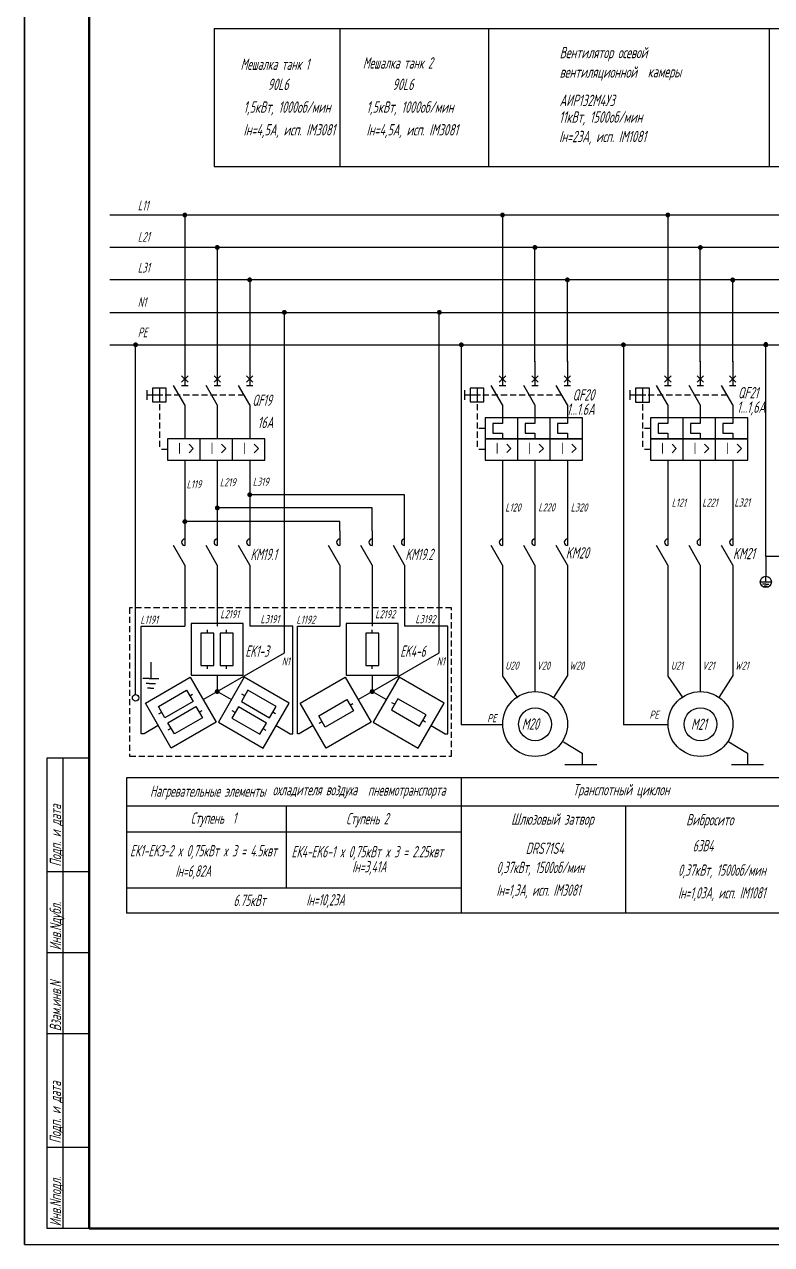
# Model space of a CAD drawing. Header units: millimetres. Extents: x 14016 to 19364, y 4274 to 5404.
# Drawn here: x 15216 to 15446.4, y 4273.6 to 4649.5 of the extents above; entities that cross this region are included whole.
import ezdxf

# ---------------------------------------------------------------- set-up
doc = ezdxf.new("R2010")
doc.units = ezdxf.units.MM
doc.header["$LTSCALE"] = 15
doc.linetypes.add('HIDDEN2', pattern=[0.1875, 0.125, -0.0625])
doc.linetypes.add('K5LT_BASIC', pattern=[0])
doc.layers.add('0.35 TEXT', color=7, linetype='Continuous', lineweight=35)
doc.layers.add('LWT 0.6', color=7, linetype='Continuous', lineweight=50)
doc.layers.add('ШТРИХОВАЯ 2', color=7, linetype='HIDDEN2')
doc.styles.add('33', font='gost.shx', dxfattribs={"width": 0.7, "oblique": 15, "height": 3.5})
doc.styles.add('34', font='gost.shx', dxfattribs={"width": 0.8, "oblique": 15, "height": 3.5})

# ---------------------------------------------------------------- blocks, each defined once
blk = doc.blocks.new('Контактор 3 ф')
at = {"linetype": 'K5LT_BASIC'}
for p, q in [((0, 0), (0, -4.5)), ((10, 0), (10, -4.5)), ((20, 0), (20, -4.5)), ((0, -10.5), (-3.46, -4.5)), ((10, -10.5), (6.54, -4.5)), ((20, -10.5), (16.54, -4.5)), ((0, -10.5), (0, -15)), ((10, -10.5), (10, -15)), ((20, -10.5), (20, -15))]:
    blk.add_line(p, q, dxfattribs=at)
for centre in [(0, -3.5), (10, -3.5), (20, -3.5)]:
    blk.add_arc(centre, 1, 90, 270, dxfattribs=at)
blk = doc.blocks.new('QF+KK')
for p, q in [((0, 0), (0, -7.5)), ((10, 0), (10, -7.5)), ((20, 0), (20, -7.5)), ((0, -13.5), (-3.46, -7.5)), ((-1, -6.54), (1, -4.54)), ((-1, -4.54), (1, -6.54)), ((-1, -7.5), (1, -7.5)), ((10, -13.5), (6.54, -7.5)), ((9, -6.54), (11, -4.54)), ((9, -4.54), (11, -6.54)), ((9, -7.5), (11, -7.5)), ((20, -13.5), (16.54, -7.5)), ((19, -6.54), (21, -4.54)), ((19, -4.54), (21, -6.54)), ((19, -7.5), (21, -7.5)), ((-11.63, -11.98), (-11.63, -9.02)), ((-9.6, -10.5), (-11.63, -10.5)), ((-6.78, -10.5), (-9.95, -10.5)), ((-7.83, -8.38), (-7.83, -12.62)), ((0, -13.5), (0, -18)), ((10, -13.5), (10, -18)), ((20, -13.5), (20, -18)), ((0, -18), (0, -19.25)), ((4.62, -17.5), (4.62, -24)), ((10, -18), (10, -19.25)), ((14.62, -17.5), (14.62, -24)), ((20, -18), (20, -19.25)), ((0, -19.25), (-3, -19.25)), ((-3, -19.25), (-3, -22.25)), ((-3, -22.25), (0, -22.25)), ((0, -22.25), (0, -24)), ((10, -19.25), (7, -19.25)), ((7, -19.25), (7, -22.25)), ((7, -22.25), (10, -22.25)), ((10, -22.25), (10, -24)), ((20, -19.25), (17, -19.25)), ((17, -19.25), (17, -22.25)), ((17, -22.25), (20, -22.25)), ((20, -22.25), (20, -24)), ((1.29, -25.61), (2.6, -26.93)), ((4.62, -24), (4.62, -30.5)), ((11.31, -25.61), (12.63, -26.93)), ((14.62, -24), (14.62, -30.5)), ((21.37, -25.61), (22.68, -26.93)), ((2.6, -26.93), (1.29, -28.24)), ((12.63, -26.93), (11.31, -28.24)), ((22.68, -26.93), (21.37, -28.24)), ((0, -30.5), (0, -38)), ((10, -30.5), (10, -38)), ((20, -30.5), (20, -38))]:
    blk.add_line(p, q)
for points in [[(-9.95, -12.62), (-5.71, -12.62), (-5.71, -8.38), (-9.95, -8.38)], [(-5.38, -24), (24.62, -24), (24.62, -17.5), (-5.38, -17.5)], [(-5.38, -30.5), (24.62, -30.5), (24.62, -24), (-5.38, -24)]]:
    blk.add_lwpolyline(points, close=True)
at = {"layer": 'ШТРИХОВАЯ 2'}
for p, q in [((18.27, -10.5), (-7.83, -10.5)), ((-7.83, -10.5), (-7.83, -27.25)), ((-5.38, -20.75), (-7.83, -20.75)), ((-5.38, -27.25), (-7.83, -27.25))]:
    blk.add_line(p, q, dxfattribs=at)
at = {"layer": '0.35 TEXT', "style": '34', "width": 0.75}
for p in [(-2, -28.65), (8.03, -28.65), (18.08, -28.65)]:
    blk.add_text('I ', height=3.5, dxfattribs=at).set_placement(p)
blk = doc.blocks.new('UZIEMIENIE')
for p, q in [((0, 0), (4.85, 0)), ((2.43, 0), (2.43, 2.43)), ((2.43, -0.92), (1.05, -0.92)), ((2.43, -1.78), (1.64, -1.78)), ((2.43, -0.92), (3.8, -0.92)), ((2.43, -1.78), (3.21, -1.78))]:
    blk.add_line(p, q)
blk.add_circle((2.43, 0), 2.43)

msp = doc.modelspace()

# ---------------------------------------------------------------- linework, layer by layer
for p, q in [((15216, 4570.56, -0.02), (15216, 4867.56, -0.02)), ((15216, 4867.56, -0.02), (15216, 4273.56, -0.02)), ((15216, 4570.56, -0.02), (15216, 4867.56, -0.02)), ((15216, 4867.56, -0.02), (15216, 4273.56, -0.02)), ((15274.54, 4648.25, -0.02), (15274.54, 4605.73, -0.02)), ((15274.54, 4648.25, -0.02), (16440.32, 4648.25, -0.02)), ((15313.28, 4648.25, -0.02), (15313.28, 4605.73, -0.02)), ((15359.11, 4648.25, -0.02), (15359.11, 4605.73, -0.02)), ((15445.69, 4648.25, -0.02), (15445.69, 4605.73, -0.02)), ((15274.54, 4605.73, -0.02), (16440.32, 4605.73, -0.02)), ((16345.44, 4590.81, -0.02), (15242.36, 4590.81, -0.02)), ((15265.48, 4590.82, -0.02), (15265.48, 4538.32, -0.02)), ((16455.42, 4590.81, -0.02), (15302.16, 4590.81, -0.02)), ((15414.43, 4590.54, -0.02), (15414.43, 4545.81, -0.02)), ((16345.44, 4580.81, -0.02), (15242.36, 4580.81, -0.02)), ((15275.48, 4580.82, -0.02), (15275.48, 4538.32, -0.02)), ((16455.42, 4580.81, -0.02), (15302.16, 4580.81, -0.02)), ((15424.43, 4545.62, -0.02), (15424.43, 4580.62, -0.02)), ((15216, 4273.56, -0.02), (15216, 4570.56, -0.02)), ((16345.44, 4570.81, -0.02), (15242.36, 4570.81, -0.02)), ((15285.48, 4570.82, -0.02), (15285.48, 4538.32, -0.02)), ((16455.42, 4570.81, -0.02), (15302.16, 4570.81, -0.02)), ((15434.43, 4545.62, -0.02), (15434.43, 4570.62, -0.02)), ((15242.36, 4560.81, -0.02), (16345.44, 4560.81, -0.02)), ((15296.18, 4455.93, -0.02), (15296.18, 4560.99, -0.02)), ((15302.16, 4560.81, -0.02), (16455.42, 4560.81, -0.02)), ((15343.95, 4455.93, -0.02), (15343.95, 4560.99, -0.02)), ((15242.36, 4550.81, -0.02), (16343.19, 4550.81, -0.02)), ((15250.31, 4443.02, -0.02), (15250.31, 4550.99, -0.02)), ((15312.99, 4550.81, -0.02), (16455.42, 4550.81, -0.02)), ((15444.64, 4485.62, -0.02), (15444.64, 4551.19, -0.02)), ((15265.48, 4532.32, -0.02), (15262.02, 4538.32, -0.02)), ((15264.48, 4539.27, -0.02), (15266.48, 4541.27, -0.02)), ((15264.48, 4541.27, -0.02), (15266.48, 4539.27, -0.02)), ((15264.48, 4538.32, -0.02), (15266.48, 4538.32, -0.02)), ((15275.48, 4532.32, -0.02), (15272.02, 4538.32, -0.02)), ((15274.48, 4539.27, -0.02), (15276.48, 4541.27, -0.02)), ((15274.48, 4541.27, -0.02), (15276.48, 4539.27, -0.02)), ((15274.48, 4538.32, -0.02), (15276.48, 4538.32, -0.02)), ((15285.48, 4532.32, -0.02), (15282.02, 4538.32, -0.02)), ((15284.48, 4539.27, -0.02), (15286.48, 4541.27, -0.02)), ((15284.48, 4541.27, -0.02), (15286.48, 4539.27, -0.02)), ((15284.48, 4538.32, -0.02), (15286.48, 4538.32, -0.02)), ((15253.85, 4533.83, -0.02), (15253.85, 4536.8, -0.02)), ((15255.89, 4535.32, -0.02), (15253.85, 4535.32, -0.02)), ((15258.71, 4535.32, -0.02), (15255.53, 4535.32, -0.02)), ((15257.65, 4537.43, -0.02), (15257.65, 4533.2, -0.02)), ((15265.48, 4532.32, -0.02), (15265.48, 4521.82, -0.02)), ((15275.48, 4532.32, -0.02), (15275.48, 4521.82, -0.02)), ((15285.48, 4532.32, -0.02), (15285.48, 4521.82, -0.02)), ((15266.77, 4520.2, -0.02), (15268.08, 4518.89, -0.02)), ((15270.11, 4521.82, -0.02), (15270.11, 4515.32, -0.02)), ((15276.79, 4520.2, -0.02), (15278.11, 4518.89, -0.02)), ((15280.11, 4521.82, -0.02), (15280.11, 4515.32, -0.02)), ((15286.85, 4520.2, -0.02), (15288.16, 4518.89, -0.02)), ((15268.08, 4518.89, -0.02), (15266.77, 4517.57, -0.02)), ((15278.11, 4518.89, -0.02), (15276.79, 4517.57, -0.02)), ((15288.16, 4518.89, -0.02), (15286.85, 4517.57, -0.02)), ((15265.48, 4515.32, -0.02), (15265.48, 4492.91, -0.02)), ((15275.48, 4515.32, -0.02), (15275.48, 4492.91, -0.02)), ((15285.48, 4515.32, -0.02), (15285.48, 4488.96, -0.02)), ((15333.25, 4504.62, -0.02), (15285.48, 4504.62, -0.02)), ((15333.25, 4488.96, -0.02), (15333.25, 4504.62, -0.02)), ((15363.44, 4507.82, -0.02), (15363.44, 4493.46, -0.02)), ((15373.44, 4507.82, -0.02), (15373.44, 4493.46, -0.02)), ((15383.44, 4507.82, -0.02), (15383.44, 4493.46, -0.02)), ((15414.43, 4507.81, -0.02), (15414.43, 4493.46, -0.02)), ((15424.43, 4507.81, -0.02), (15424.43, 4493.46, -0.02)), ((15434.43, 4507.81, -0.02), (15434.43, 4493.46, -0.02)), ((15323.25, 4500.54, -0.02), (15275.48, 4500.54, -0.02)), ((15323.25, 4493.46, -0.02), (15323.25, 4500.54, -0.02)), ((15313.25, 4496.34, -0.02), (15265.48, 4496.34, -0.02)), ((15313.25, 4493.46, -0.02), (15313.25, 4496.34, -0.02)), ((15450.88, 4485.62, -0.02), (15444.64, 4485.62, -0.02)), ((15363.44, 4478.46, -0.02), (15363.44, 4471.96, -0.02)), ((15373.44, 4478.46, -0.02), (15373.44, 4471.96, -0.02)), ((15383.44, 4478.49, -0.02), (15383.44, 4471.96, -0.02)), ((15414.43, 4478.46, -0.02), (15414.43, 4448.69, -0.02)), ((15424.43, 4478.46, -0.02), (15424.43, 4443.79, -0.02)), ((15434.43, 4478.49, -0.02), (15434.43, 4448.96, -0.02)), ((15363.44, 4471.96, -0.02), (15363.44, 4448.69, -0.02)), ((15373.44, 4471.96, -0.02), (15373.44, 4443.79, -0.02)), ((15383.44, 4471.96, -0.02), (15383.44, 4448.96, -0.02)), ((15252.05, 4430.98, -0.02), (15252.05, 4464.07, -0.02)), ((15252.05, 4464.07, -0.02), (15265.48, 4464.07, -0.02)), ((15283.48, 4464.98, -0.02), (15267.48, 4464.98, -0.02)), ((15267.48, 4464.98, -0.02), (15267.48, 4448.98, -0.02)), ((15272.46, 4461.98, -0.02), (15272.46, 4462.98, -0.02)), ((15275.48, 4464.98, -0.02), (15275.48, 4464.07, -0.02)), ((15278.34, 4461.98, -0.02), (15278.34, 4462.98, -0.02)), ((15283.48, 4448.98, -0.02), (15283.48, 4464.98, -0.02)), ((15298.73, 4464.07, -0.02), (15285.48, 4464.07, -0.02)), ((15298.73, 4430.98, -0.02), (15298.73, 4464.07, -0.02)), ((15300.17, 4430.98, -0.02), (15300.17, 4464.07, -0.02)), ((15300.17, 4464.07, -0.02), (15313.25, 4464.07, -0.02)), ((15331.25, 4464.98, -0.02), (15315.25, 4464.98, -0.02)), ((15315.25, 4464.98, -0.02), (15315.25, 4448.98, -0.02)), ((15323.25, 4464.98, -0.02), (15323.25, 4464.07, -0.02)), ((15323.25, 4461.98, -0.02), (15323.25, 4462.98, -0.02)), ((15331.25, 4448.98, -0.02), (15331.25, 4464.98, -0.02)), ((15346.56, 4464.07, -0.02), (15333.25, 4464.07, -0.02)), ((15346.56, 4430.98, -0.02), (15346.56, 4464.07, -0.02)), ((15274.46, 4461.98, -0.02), (15270.46, 4461.98, -0.02)), ((15270.46, 4461.98, -0.02), (15270.46, 4451.98, -0.02)), ((15274.46, 4451.98, -0.02), (15274.46, 4461.98, -0.02)), ((15280.34, 4461.98, -0.02), (15276.34, 4461.98, -0.02)), ((15276.34, 4461.98, -0.02), (15276.34, 4451.98, -0.02)), ((15280.34, 4451.98, -0.02), (15280.34, 4461.98, -0.02)), ((15325.25, 4461.98, -0.02), (15321.25, 4461.98, -0.02)), ((15321.25, 4461.98, -0.02), (15321.25, 4451.98, -0.02)), ((15325.25, 4451.98, -0.02), (15325.25, 4461.98, -0.02)), ((15275.48, 4443.98, -0.02), (15296.18, 4455.93, -0.02)), ((15323.25, 4443.98, -0.02), (15343.95, 4455.93, -0.02)), ((15254.99, 4452.98, -0.02), (15254.99, 4447.98, -0.02)), ((15270.46, 4451.98, -0.02), (15274.46, 4451.98, -0.02)), ((15272.46, 4450.98, -0.02), (15272.46, 4451.98, -0.02)), ((15276.34, 4451.98, -0.02), (15280.34, 4451.98, -0.02)), ((15278.34, 4450.98, -0.02), (15278.34, 4451.98, -0.02)), ((15321.25, 4451.98, -0.02), (15325.25, 4451.98, -0.02)), ((15323.25, 4450.98, -0.02), (15323.25, 4451.98, -0.02)), ((15254.44, 4447.98, -0.02), (15252.52, 4447.98, -0.02)), ((15253.3, 4440.41, -0.02), (15267.15, 4448.41, -0.02)), ((15254.44, 4447.98, -0.02), (15257.44, 4447.98, -0.02)), ((15267.15, 4448.41, -0.02), (15275.15, 4434.55, -0.02)), ((15267.48, 4448.98, -0.02), (15283.48, 4448.98, -0.02)), ((15275.48, 4448.98, -0.02), (15275.48, 4443.98, -0.02)), ((15283.81, 4448.41, -0.02), (15275.81, 4434.55, -0.02)), ((15297.67, 4440.41, -0.02), (15283.81, 4448.41, -0.02)), ((15301.07, 4440.41, -0.02), (15314.92, 4448.41, -0.02)), ((15314.92, 4448.41, -0.02), (15322.92, 4434.55, -0.02)), ((15315.25, 4448.98, -0.02), (15331.25, 4448.98, -0.02)), ((15323.25, 4448.98, -0.02), (15323.25, 4443.98, -0.02)), ((15331.58, 4448.41, -0.02), (15323.58, 4434.55, -0.02)), ((15345.44, 4440.41, -0.02), (15331.58, 4448.41, -0.02)), ((15363.44, 4448.69, -0.02), (15368.02, 4442.08, -0.02)), ((15383.44, 4448.96, -0.02), (15379.19, 4442.09, -0.02)), ((15414.43, 4448.69, -0.02), (15419.02, 4442.08, -0.02)), ((15434.43, 4448.96, -0.02), (15430.18, 4442.09, -0.02)), ((15254.44, 4446.48, -0.02), (15253.52, 4446.48, -0.02)), ((15254.94, 4444.98, -0.02), (15253.94, 4444.98, -0.02)), ((15254.44, 4446.48, -0.02), (15256.44, 4446.48, -0.02)), ((15254.94, 4444.98, -0.02), (15255.94, 4444.98, -0.02)), ((15257.36, 4439.37, -0.02), (15266.02, 4444.37, -0.02)), ((15266.02, 4444.37, -0.02), (15268.02, 4440.9, -0.02)), ((15284.94, 4444.36, -0.02), (15282.94, 4440.89, -0.02)), ((15293.6, 4439.36, -0.02), (15284.94, 4444.36, -0.02)), ((15261.3, 4426.55, -0.02), (15253.3, 4440.41, -0.02)), ((15268.02, 4440.9, -0.02), (15259.36, 4435.9, -0.02)), ((15267.02, 4442.64, -0.02), (15267.89, 4443.14, -0.02)), ((15271.15, 4441.48, -0.02), (15275.48, 4443.98, -0.02)), ((15279.81, 4441.48, -0.02), (15275.48, 4443.98, -0.02)), ((15282.94, 4440.89, -0.02), (15291.6, 4435.89, -0.02)), ((15283.94, 4442.63, -0.02), (15283.07, 4443.13, -0.02)), ((15289.67, 4426.55, -0.02), (15297.67, 4440.41, -0.02)), ((15309.07, 4426.55, -0.02), (15301.07, 4440.41, -0.02)), ((15306.78, 4436.5, -0.02), (15315.45, 4441.5, -0.02)), ((15315.45, 4441.5, -0.02), (15317.45, 4438.04, -0.02)), ((15318.92, 4441.48, -0.02), (15323.25, 4443.98, -0.02)), ((15327.58, 4441.48, -0.02), (15323.25, 4443.98, -0.02)), ((15331.21, 4441.77, -0.02), (15329.21, 4438.3, -0.02)), ((15330.21, 4440.04, -0.02), (15329.35, 4440.54, -0.02)), ((15339.87, 4436.77, -0.02), (15331.21, 4441.77, -0.02)), ((15337.44, 4426.55, -0.02), (15345.44, 4440.41, -0.02)), ((15259.36, 4435.9, -0.02), (15257.36, 4439.37, -0.02)), ((15257.49, 4437.14, -0.02), (15258.36, 4437.64, -0.02)), ((15260.25, 4434.37, -0.02), (15268.91, 4439.37, -0.02)), ((15268.91, 4439.37, -0.02), (15270.91, 4435.91, -0.02)), ((15269.91, 4437.64, -0.02), (15270.77, 4438.14, -0.02)), ((15281.99, 4439.25, -0.02), (15279.99, 4435.79, -0.02)), ((15280.99, 4437.52, -0.02), (15280.12, 4438.02, -0.02)), ((15290.65, 4434.25, -0.02), (15281.99, 4439.25, -0.02)), ((15291.6, 4435.89, -0.02), (15293.6, 4439.36, -0.02)), ((15293.46, 4437.13, -0.02), (15292.6, 4437.63, -0.02)), ((15317.45, 4438.04, -0.02), (15308.78, 4433.04, -0.02)), ((15316.45, 4439.77, -0.02), (15317.31, 4440.27, -0.02)), ((15329.21, 4438.3, -0.02), (15337.87, 4433.3, -0.02)), ((15337.87, 4433.3, -0.02), (15339.87, 4436.77, -0.02)), ((15257.3, 4433.48, -0.02), (15252.97, 4430.98, -0.02)), ((15262.25, 4430.91, -0.02), (15260.25, 4434.37, -0.02)), ((15275.15, 4434.55, -0.02), (15261.3, 4426.55, -0.02)), ((15270.91, 4435.91, -0.02), (15262.25, 4430.91, -0.02)), ((15275.81, 4434.55, -0.02), (15289.67, 4426.55, -0.02)), ((15279.99, 4435.79, -0.02), (15288.65, 4430.79, -0.02)), ((15288.65, 4430.79, -0.02), (15290.65, 4434.25, -0.02)), ((15293.67, 4433.48, -0.02), (15298, 4430.98, -0.02)), ((15305.07, 4433.48, -0.02), (15300.74, 4430.98, -0.02)), ((15308.78, 4433.04, -0.02), (15306.78, 4436.5, -0.02)), ((15306.92, 4434.27, -0.02), (15307.78, 4434.77, -0.02)), ((15322.92, 4434.55, -0.02), (15309.07, 4426.55, -0.02)), ((15323.58, 4434.55, -0.02), (15337.44, 4426.55, -0.02)), ((15339.74, 4434.54, -0.02), (15338.87, 4435.04, -0.02)), ((15341.44, 4433.48, -0.02), (15345.77, 4430.98, -0.02)), ((15252.97, 4430.98, -0.02), (15252.05, 4430.98, -0.02)), ((15260.38, 4432.14, -0.02), (15261.25, 4432.64, -0.02)), ((15290.51, 4432.02, -0.02), (15289.65, 4432.52, -0.02)), ((15298, 4430.98, -0.02), (15298.73, 4430.98, -0.02)), ((15300.74, 4430.98, -0.02), (15300.17, 4430.98, -0.02)), ((15345.77, 4430.98, -0.02), (15346.56, 4430.98, -0.02)), ((15223, 4278.56, -0.02), (15223, 4423.56, -0.02)), ((15223, 4423.56, -0.02), (15236, 4423.56, -0.02)), ((15228, 4278.56, -0.02), (15228, 4423.56, -0.02)), ((16133.71, 4417.38, -0.02), (15247.49, 4417.38, -0.02)), ((15247.49, 4417.38, -0.02), (15247.49, 4375.72, -0.02)), ((15350.7, 4417.38, -0.02), (15350.7, 4375.72, -0.02)), ((15247.49, 4408.75, -0.02), (15453.06, 4408.75, -0.02)), ((15296.76, 4408.75, -0.02), (15296.76, 4383.54, -0.02)), ((15401.34, 4408.75, -0.02), (15401.34, 4375.72, -0.02)), ((15247.49, 4400.79, -0.02), (15350.7, 4400.79, -0.02)), ((15223, 4388.56, -0.02), (15236, 4388.56, -0.02)), ((15247.49, 4383.54, -0.02), (15350.7, 4383.54, -0.02)), ((16133.71, 4375.72, -0.02), (15247.49, 4375.72, -0.02)), ((15223, 4363.56, -0.02), (15236, 4363.56, -0.02)), ((15223, 4338.56, -0.02), (15236, 4338.56, -0.02)), ((15223, 4303.56, -0.02), (15236, 4303.56, -0.02)), ((15236, 4278.56, -0.02), (15223, 4278.56, -0.02)), ((15216, 4273.56, -0.02), (16477, 4273.56, -0.02))]:
    msp.add_line(p, q)
at = {"color": 5}
for p, q in [((15363.44, 4590.54, -0.02), (15363.44, 4545.82, -0.02)), ((15373.44, 4545.62, -0.02), (15373.44, 4580.62, -0.02)), ((15383.44, 4545.62, -0.02), (15383.44, 4570.62, -0.02))]:
    msp.add_line(p, q, dxfattribs=at)
at = {"linetype": 'Continuous'}
for p, q in [((15350.74, 4550.82, -0.02), (15350.74, 4433.68, -0.02)), ((15400.72, 4550.81, -0.02), (15400.72, 4433.68, -0.02)), ((15363.5, 4433.68, -0.02), (15350.74, 4433.68, -0.02)), ((15414.38, 4433.68, -0.02), (15400.72, 4433.68, -0.02)), ((15382.27, 4428.52, -0.02), (15388.02, 4425, -0.02)), ((15433.26, 4428.52, -0.02), (15439.02, 4425, -0.02)), ((15388.02, 4425, -0.02), (15388.02, 4421.49, -0.02)), ((15439.02, 4425, -0.02), (15439.02, 4421.49, -0.02)), ((15382.68, 4421.49, -0.02), (15392.55, 4421.49, -0.02)), ((15434.09, 4421.49, -0.02), (15443.95, 4421.49, -0.02))]:
    msp.add_line(p, q, dxfattribs=at)
at = {"linetype": 'K5LT_BASIC'}
for p, q in [((15265.48, 4493.46, -0.02), (15265.48, 4488.96, -0.02)), ((15275.48, 4493.46, -0.02), (15275.48, 4488.96, -0.02)), ((15313.25, 4493.46, -0.02), (15313.25, 4488.96, -0.02)), ((15323.25, 4493.46, -0.02), (15323.25, 4488.96, -0.02)), ((15265.48, 4482.96, -0.02), (15262.02, 4488.96, -0.02)), ((15275.48, 4482.96, -0.02), (15272.02, 4488.96, -0.02)), ((15285.48, 4482.96, -0.02), (15282.02, 4488.96, -0.02)), ((15313.25, 4482.96, -0.02), (15309.79, 4488.96, -0.02)), ((15323.25, 4482.96, -0.02), (15319.79, 4488.96, -0.02)), ((15333.25, 4482.96, -0.02), (15329.79, 4488.96, -0.02)), ((15265.48, 4482.96, -0.02), (15265.48, 4464.07, -0.02)), ((15275.48, 4482.96, -0.02), (15275.48, 4464.07, -0.02)), ((15285.48, 4482.96, -0.02), (15285.48, 4464.07, -0.02)), ((15313.25, 4482.96, -0.02), (15313.25, 4464.07, -0.02)), ((15323.25, 4482.96, -0.02), (15323.25, 4464.07, -0.02)), ((15333.25, 4482.96, -0.02), (15333.25, 4464.07, -0.02))]:
    msp.add_line(p, q, dxfattribs=at)
at = {"lineweight": 25}
msp.add_line((15444.64, 4485.62, -0.02), (15444.64, 4479.48, -0.02), dxfattribs=at)
at = {"linetype": 'HIDDEN2'}
for p, q in [((15347.74, 4469.79, -0.02), (15248.45, 4469.79, -0.02)), ((15248.45, 4469.79, -0.02), (15248.45, 4424.07, -0.02)), ((15347.74, 4424.07, -0.02), (15347.74, 4469.79, -0.02)), ((15248.45, 4424.07, -0.02), (15347.74, 4424.07, -0.02))]:
    msp.add_line(p, q, dxfattribs=at)
at = {"const_width": 0.75, "elevation": -0.02}
for points in [[(15265.11, 4590.82, 1), (15265.86, 4590.82, 1)], [(15414.05, 4590.81, 1), (15414.8, 4590.81, 1)], [(15275.11, 4580.82, 1), (15275.86, 4580.82, 1)], [(15424.06, 4580.81, 1), (15424.81, 4580.81, 1)], [(15285.1, 4570.83, 1), (15285.85, 4570.83, 1)], [(15434.06, 4570.81, 1), (15434.81, 4570.81, 1)], [(15295.8, 4560.82, 1), (15296.55, 4560.82, 1)], [(15343.58, 4560.82, 1), (15344.33, 4560.82, 1)], [(15350.37, 4550.82, 1), (15351.12, 4550.82, 1)], [(15400.35, 4550.81, 1), (15401.1, 4550.81, 1)], [(15444.26, 4550.81, 1), (15445.01, 4550.81, 1)], [(15285.11, 4504.62, 1), (15285.86, 4504.62, 1)], [(15275.11, 4500.54, 1), (15275.86, 4500.54, 1)], [(15265.11, 4496.34, 1), (15265.86, 4496.34, 1)], [(15275.09, 4443.98, 1), (15275.84, 4443.98, 1)], [(15322.87, 4443.98, 1), (15323.62, 4443.98, 1)]]:
    msp.add_lwpolyline(points, format="xyb", close=True, dxfattribs=at)
at = {"color": 5, "const_width": 0.75, "elevation": -0.02}
for points in [[(15363.06, 4590.82, 1), (15363.81, 4590.82, 1)], [(15373.06, 4580.82, 1), (15373.81, 4580.82, 1)], [(15383.06, 4570.82, 1), (15383.81, 4570.82, 1)]]:
    msp.add_lwpolyline(points, format="xyb", close=True, dxfattribs=at)
at = {"elevation": -0.02}
for points in [[(15255.53, 4533.2), (15259.77, 4533.2), (15259.77, 4537.43), (15255.53, 4537.43)], [(15260.11, 4515.32), (15290.11, 4515.32), (15290.11, 4521.82), (15260.11, 4521.82)]]:
    msp.add_lwpolyline(points, close=True, dxfattribs=at)
for centre, radius in [((15250.31, 4442.02, -0.02), 1), ((15373.49, 4433.97, -0.02), 10), ((15424.49, 4433.97, -0.02), 10), ((15373.49, 4433.89, -0.02), 5.07), ((15424.49, 4433.89, -0.02), 5.07)]:
    msp.add_circle(centre, radius)
at = {"color": 5}
for centre, start, end in [((15363.44, 4590.64, -0.02), 0, 180), ((15363.44, 4590.64, -0.02), 180, 0), ((15373.5, 4580.64, -0.02), 0, 180), ((15373.5, 4580.64, -0.02), 180, 0), ((15383.57, 4570.64, -0.02), 0, 180), ((15383.57, 4570.64, -0.02), 180, 0)]:
    msp.add_arc(centre, 0.375, start, end, dxfattribs=at)
for centre, start, end in [((15414.43, 4590.64, -0.02), 0, 180), ((15414.43, 4590.64, -0.02), 180, 0), ((15424.5, 4580.64, -0.02), 0, 180), ((15424.5, 4580.64, -0.02), 180, 0), ((15285.55, 4570.64, -0.02), 0, 180), ((15285.55, 4570.64, -0.02), 180, 0), ((15434.57, 4570.64, -0.02), 0, 180), ((15434.57, 4570.64, -0.02), 180, 0), ((15444.64, 4551.19, -0.02), 0, 180), ((15444.64, 4551.19, -0.02), 180, 0), ((15275.48, 4443.98, -0.02), 0, 180), ((15323.25, 4443.98, -0.02), 0, 180), ((15275.48, 4443.98, -0.02), 180, 0), ((15323.25, 4443.98, -0.02), 180, 0)]:
    msp.add_arc(centre, 0.375, start, end)
at = {"linetype": 'K5LT_BASIC'}
for centre in [(15265.48, 4489.96, -0.02), (15275.48, 4489.96, -0.02), (15285.48, 4489.96, -0.02), (15313.25, 4489.96, -0.02), (15323.25, 4489.96, -0.02), (15333.25, 4489.96, -0.02)]:
    msp.add_arc(centre, 1, 90, 270, dxfattribs=at)
at = {"layer": '0.35 TEXT', "const_width": 0.75, "elevation": -0.02}
msp.add_lwpolyline([(15249.93, 4550.82, 1), (15250.68, 4550.82, 1)], format="xyb", close=True, dxfattribs=at)
at = {"layer": 'LWT 0.6'}
for p, q in [((15236, 4278.56, -0.02), (15236, 4862.56, -0.02)), ((16472, 4278.56, -0.02), (15236, 4278.56, -0.02))]:
    msp.add_line(p, q, dxfattribs=at)
at = {"layer": 'ШТРИХОВАЯ 2'}
for p, q in [((15283.75, 4535.32, -0.02), (15257.65, 4535.32, -0.02)), ((15257.65, 4535.32, -0.02), (15257.65, 4518.57, -0.02)), ((15260.11, 4518.57, -0.02), (15257.65, 4518.57, -0.02))]:
    msp.add_line(p, q, dxfattribs=at)

# ---------------------------------------------------------------- block references
for name, p in [('QF+KK', (15363.44, 4545.82, -0.02)), ('QF+KK', (15414.43, 4545.81, -0.02)), ('Контактор 3 ф', (15363.44, 4493.46, -0.02)), ('Контактор 3 ф', (15414.43, 4493.46, -0.02))]:
    msp.add_blockref(name, p)
at = {"xscale": 0.711002539814217, "yscale": 0.711002539817855, "zscale": 0.7110025398181037}
msp.add_blockref('UZIEMIENIE', (15442.91, 4477.76, -0.02), dxfattribs=at)

# ---------------------------------------------------------------- texts
at = {"layer": '0.35 TEXT', "oblique": 15}
for s, height, style, width, p in [('Вентилятор осевой', 3.5, '34', 0.8, (15381.05, 4639.11, -0.02)), ('Мешалка танк 1', 3.5, '34', 0.75, (15282.66, 4635.53, -0.02)), ('Мешалка танк 2', 3.5, '34', 0.75, (15320.37, 4635.93, -0.02)), ('вентиляционной', 3.5, '34', 0.8, (15381.05, 4633.11, -0.02)), ('90L6', 3.5, '34', 0.8, (15291.04, 4629.32, -0.02)), ('90L6', 3.5, '34', 0.8, (15329.51, 4629.32, -0.02)), ('камеры', 3.5, '34', 0.8, (15408.21, 4633.22, -0.02)), ('1,5кВт, 1000об/мин', 3.5, '34', 0.8, (15283.56, 4622.32, -0.02)), ('1,5кВт, 1000об/мин', 3.5, '34', 0.8, (15321.48, 4622.32, -0.02)), ('АИР132M4У3', 3.5, '34', 0.8, (15381.05, 4624.38, -0.02)), ('11кВт, 1500об/мин', 3.5, '34', 0.8, (15380.9, 4619.25, -0.02)), ('Iн=4,5А, исп. IM3081', 3.5, '34', 0.8, (15283.56, 4615.32, -0.02)), ('Iн=4,5А, исп. IM3081', 3.5, '34', 0.8, (15321.48, 4615.32, -0.02)), ('Iн=23А, исп. IM1081', 3.5, '34', 0.8, (15380.9, 4613.25, -0.02)), ('L11', 3, '33', 0.8, (15250.96, 4592.23, -0.02)), ('L21', 3, '33', 0.8, (15250.95, 4582.55, -0.02)), ('L31', 3, '33', 0.8, (15250.95, 4573.08, -0.02)), ('N1', 3, '33', 0.8, (15250.95, 4562.48, -0.02)), ('PE', 3, '33', 0.8, (15250.95, 4553.13, -0.02)), ('QF19', 3.5, '34', 0.75, (15286.27, 4531.98, -0.02)), ('QF20', 3.5, '34', 0.8, (15385.04, 4533.63, -0.02)), ('QF21', 3.5, '34', 0.8, (15436.04, 4534.31, -0.02)), ('1...1.6A', 3.5, '34', 0.8, (15383.24, 4529.23, -0.02)), ('1...1,6A', 3.5, '34', 0.8, (15435.72, 4529.87, -0.02)), ('16A', 3.5, '34', 0.8, (15287.91, 4525.15, -0.02)), ('L119', 2.5, '33', 0.8, (15266.01, 4506.6, -0.02)), ('L219', 2.5, '33', 0.8, (15276.27, 4507.22, -0.02)), ('L319', 2.5, '33', 0.8, (15286.41, 4507.37, -0.02)), ('L120', 2.5, '33', 0.8, (15364.27, 4499.44, -0.02)), ('L220', 2.5, '33', 0.8, (15374.48, 4499.46, -0.02)), ('L320', 2.5, '33', 0.8, (15384.45, 4499.44, -0.02)), ('L121', 2.5, '33', 0.8, (15415.59, 4500.94, -0.02)), ('L221', 2.5, '33', 0.8, (15425, 4500.96, -0.02)), ('L321', 2.5, '33', 0.8, (15434.94, 4500.98, -0.02)), ('KM19.1', 3.5, '34', 0.75, (15285.72, 4484.49, -0.02)), ('KM19.2', 3.5, '34', 0.75, (15333.49, 4484.49, -0.02)), ('KM20', 3.5, '34', 0.8, (15382.93, 4484.96, -0.02)), ('KM21', 3.5, '34', 0.8, (15434.49, 4484.75, -0.02)), ('L1191', 2.5, '33', 0.8, (15251.76, 4464.86, -0.02)), ('L2191', 2.5, '33', 0.8, (15276.41, 4466.56, -0.02)), ('L3191', 2.5, '33', 0.8, (15288.79, 4465.03, -0.02)), ('L1192', 2.5, '33', 0.8, (15299.88, 4464.86, -0.02)), ('L2192', 2.5, '33', 0.8, (15324.18, 4466.56, -0.02)), ('L3192', 2.5, '33', 0.8, (15336.56, 4465.03, -0.02)), ('EK1-3', 3.5, '34', 0.75, (15284.12, 4454.66, -0.02)), ('EK4-6', 3.5, '34', 0.75, (15331.89, 4454.66, -0.02)), ('N1', 2.5, '33', 0.8, (15295.36, 4452.02, -0.02)), ('N1', 2.5, '33', 0.8, (15343.13, 4452.02, -0.02)), ('U20', 2.5, '33', 0.8, (15364.27, 4450.72, -0.02)), ('V20', 2.5, '33', 0.8, (15373.92, 4450.72, -0.02)), ('W20', 2.5, '33', 0.8, (15384.03, 4450.72, -0.02)), ('U21', 2.5, '33', 0.8, (15415.34, 4450.72, -0.02)), ('V21', 2.5, '33', 0.8, (15424.99, 4450.72, -0.02)), ('W21', 2.5, '33', 0.8, (15435.1, 4450.72, -0.02)), ('PE', 2.5, '33', 0.8, (15358.72, 4434.52, -0.02)), ('PE', 2.5, '33', 0.8, (15408.76, 4435.58, -0.02)), ('M20', 3.5, '34', 0.8, (15369.38, 4432.21, -0.02)), ('M21', 3.5, '34', 0.8, (15421.53, 4432.17, -0.02)), ('Нагревательные элементы ', 3.5, '34', 0.75, (15254.76, 4411.55, -0.02)), ('охладителя воздуха', 3.5, '34', 0.75, (15292.54, 4411.99, -0.02)), ('пневмотранспорта', 3.5, '34', 0.75, (15321.95, 4411.89, -0.02)), ('Транспотный циклон', 3.5, '34', 0.793512, (15385.16, 4411.99, -0.02)), ('Ступень  1', 3.5, '34', 0.75, (15267.29, 4403.22)), ('Ступень 2', 3.5, '34', 0.75, (15315.22, 4403.05)), ('Шлюзовый затвор', 3.5, '34', 0.8, (15366.08, 4402.93, -0.02)), ('Вибросито ', 3.5, '34', 0.8, (15420.07, 4402.73, -0.02)), ('ЕК1-EK3-2 x 0,75кВт x 3 = 4.5квт', 3.5, '34', 0.75, (15248.57, 4393.17, -0.02)), ('ЕК4-EK6-1 x 0,75кВт x 3 = 2.25квт', 3.5, '34', 0.75, (15298.36, 4392.88, -0.02)), ('63В4', 3.5, '34', 0.75, (15422.09, 4394.72, -0.02)), ('Iн=3,41А', 3.5, '34', 0.75, (15317.09, 4388.26, -0.02)), ('0,37кВт, 1500об/мин', 3.5, '34', 0.75, (15361.57, 4388.03)), ('Iн=6,82А', 3.5, '34', 0.75, (15262.58, 4386.93, -0.02)), ('0,37кВт, 1500об/мин', 3.5, '34', 0.75, (15417.57, 4387.2, -0.02)), ('Iн=1,3А, исп. IM3081', 3.5, '34', 0.75, (15361.57, 4381.03)), ('6.75кВт ', 3.5, '34', 0.75, (15280.47, 4377.89, -0.02)), ('Iн=10,23А', 3.5, '34', 0.75, (15302.94, 4378.04, -0.02)), ('Iн=1,03А, исп. IM1081', 3.5, '34', 0.75, (15417.57, 4380.2, -0.02))]:
    msp.add_text(s, height=height, dxfattribs=dict(at, style=style, width=width)).set_placement(p)
at = {"layer": '0.35 TEXT', "style": '34', "width": 0.75}
for p in [(15263.49, 4517.17, -0.02), (15273.51, 4517.17, -0.02), (15283.56, 4517.17, -0.02)]:
    msp.add_text('I ', height=3.5, dxfattribs=at).set_placement(p)
at = {"layer": '0.35 TEXT', "style": '34', "oblique": 15, "width": 0.8}
for s, p in [('Подп. и дата', (15227.34, 4390.03, -0.02)), ('Инв.Nдубл.', (15227.34, 4364.27, -0.02)), ('Взам.инв.N', (15227.34, 4339.29, -0.02)), ('Подп. и дата', (15227.29, 4304.71, -0.02)), ('Инв.Nподл.', (15227.34, 4279.18, -0.02))]:
    msp.add_text(s, height=3.5, rotation=90, dxfattribs=at).set_placement(p)
at = {"layer": '0.35 TEXT', "insert": (15370.57, 4397.43), "char_height": 3.5, "width": 23.275, "attachment_point": 1, "style": '34'}
msp.add_mtext('DRS71S4', dxfattribs=at)

doc.saveas('drawing.dxf')
